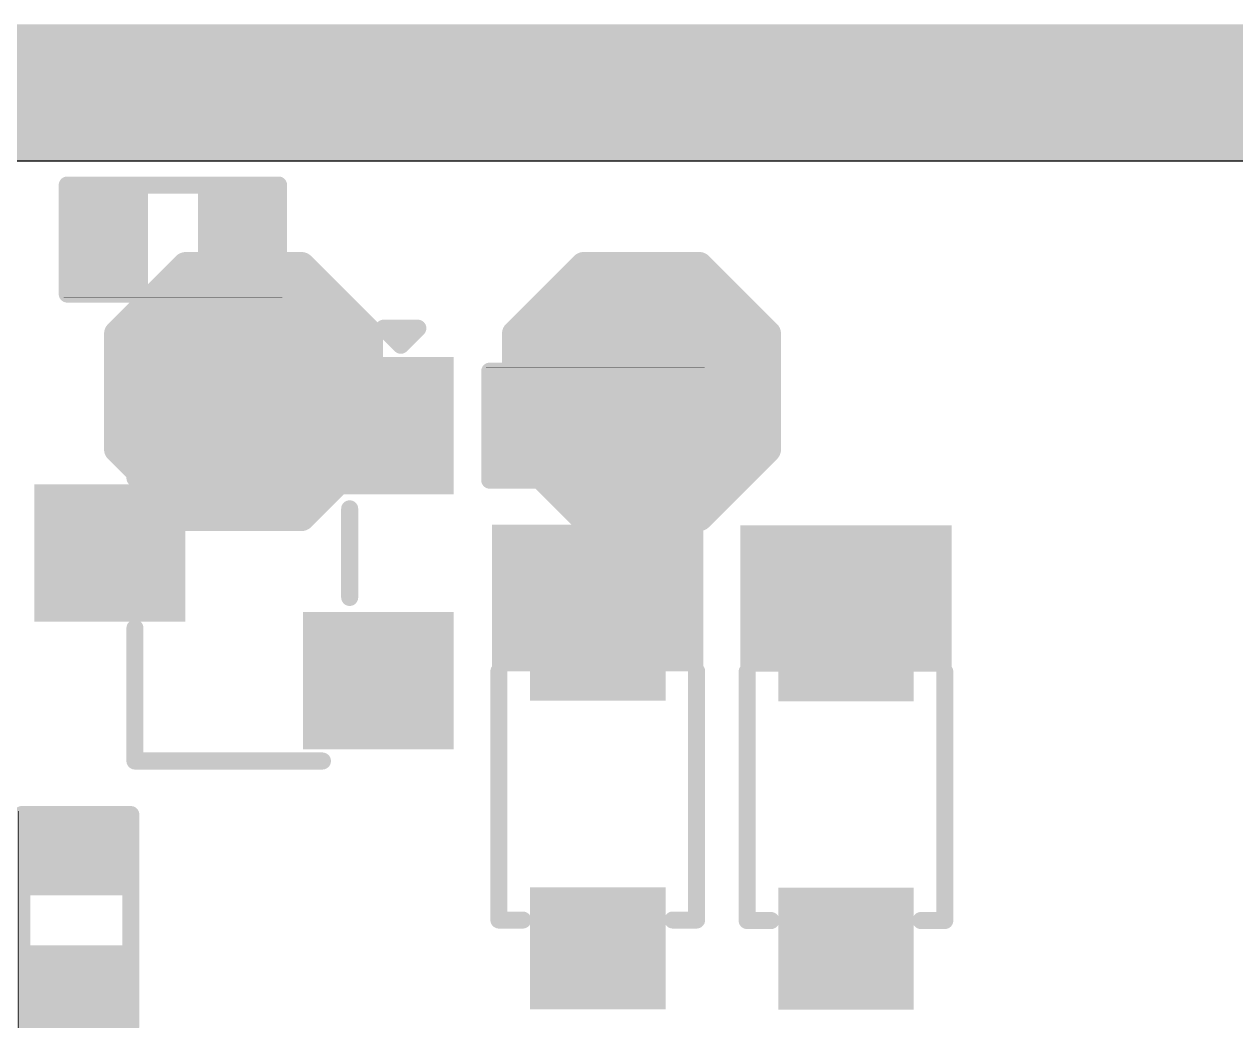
# Model space of a CAD drawing. Header units: inches. Extents: x -5 to 5450, y -4 to 5452.
# Drawn here: x 67.26 to 76.29, y 32.32 to 39.75 of the extents above; entities that cross this region are included whole.
import ezdxf

# ---------------------------------------------------------------- set-up
doc = ezdxf.new("R2010")
doc.units = ezdxf.units.IN
for name, color, linetype in [('Board_outline', 216, 'Continuous'), ('Bottom Layer', 5, 'Continuous'), ('Bottom Overlay', 54, 'Continuous'), ('Bottom Paste', 16, 'Continuous'), ('Bottom Solder', 6, 'Continuous'), ('Ground', 76, 'Continuous'), ('Power', 16, 'Continuous'), ('Top Layer', 1, 'Continuous'), ('Top Overlay', 2, 'Continuous'), ('Top Paste', 8, 'Continuous'), ('Top Solder', 216, 'Continuous')]:
    doc.layers.add(name, color=color, linetype=linetype)

# ---------------------------------------------------------------- blocks, each defined once
blk = doc.blocks.new('R___0402_B_65')
at = {"layer": 'Bottom Layer'}
for points in [[(-0.2413, 0.3175), (-0.2413, -0.3175), (-0.6985, -0.3175), (-0.6985, 0.3175)], [(0.6985, 0.3175), (0.6985, -0.3175), (0.2413, -0.3175), (0.2413, 0.3175)]]:
    blk.add_hatch(color=5, dxfattribs=at).paths.add_polyline_path(points)
at = {"layer": 'Bottom Paste'}
for points in [[(-0.2413, 0.3175), (-0.2413, -0.3175), (-0.6985, -0.3175), (-0.6985, 0.3175)], [(0.6985, 0.3175), (0.6985, -0.3175), (0.2413, -0.3175), (0.2413, 0.3175)]]:
    blk.add_hatch(color=16, dxfattribs=at).paths.add_polyline_path(points)
at = {"layer": 'Bottom Solder'}
for points in [[(-0.1863, 0.3725), (-0.1863, -0.3725), (-0.7535, -0.3725), (-0.7535, 0.3725)], [(0.7535, 0.3725), (0.7535, -0.3725), (0.1863, -0.3725), (0.1863, 0.3725)]]:
    blk.add_hatch(color=6, dxfattribs=at).paths.add_polyline_path(points)
at = {"layer": 'Bottom Overlay'}
for points in [[(-0.7874, 0.4064, 0.127, 0.127, 0), (-0.7874, -0.4064, 0.127, 0.127, 0)], [(0.7874, 0.4064, 0.127, 0.127, 0), (-0.7874, 0.4064, 0.127, 0.127, 0)], [(0.7874, 0.4064, 0.127, 0.127, 0), (0.7874, -0.4064, 0.127, 0.127, 0)], [(0.8128, 0.4318, 0.00323, 0.00323, 0), (-0.8128, 0.4318, 0.00323, 0.00323, 0)], [(0.7874, -0.4064, 0.127, 0.127, 0), (-0.7874, -0.4064, 0.127, 0.127, 0)]]:
    blk.add_lwpolyline(points, format="xyseb", dxfattribs=at)
for points in [[(-0.8191, 0.4064, 0.0635, 0.0635, 1), (-0.7556, 0.4064, 0.0635, 0.0635, 1)], [(-0.8191, 0.4064, 0.0635, 0.0635, 1), (-0.7556, 0.4064, 0.0635, 0.0635, 1)], [(0.7556, 0.4064, 0.0635, 0.0635, 1), (0.8191, 0.4064, 0.0635, 0.0635, 1)], [(0.7556, 0.4064, 0.0635, 0.0635, 1), (0.8191, 0.4064, 0.0635, 0.0635, 1)], [(-0.8136, 0.4318, 0.00161, 0.00161, 1), (-0.812, 0.4318, 0.00161, 0.00161, 1)], [(0.812, 0.4318, 0.00161, 0.00161, 1), (0.8136, 0.4318, 0.00161, 0.00161, 1)], [(-0.8191, -0.4064, 0.0635, 0.0635, 1), (-0.7556, -0.4064, 0.0635, 0.0635, 1)], [(-0.8191, -0.4064, 0.0635, 0.0635, 1), (-0.7556, -0.4064, 0.0635, 0.0635, 1)], [(0.7556, -0.4064, 0.0635, 0.0635, 1), (0.8191, -0.4064, 0.0635, 0.0635, 1)], [(0.7556, -0.4064, 0.0635, 0.0635, 1), (0.8191, -0.4064, 0.0635, 0.0635, 1)]]:
    blk.add_lwpolyline(points, format="xyseb", close=True, dxfattribs=at)
blk = doc.blocks.new('R___0402_B_79')
at = {"layer": 'Bottom Layer'}
for points in [[(-0.2413, 0.3175), (-0.2413, -0.3175), (-0.6985, -0.3175), (-0.6985, 0.3175)], [(0.6985, 0.3175), (0.6985, -0.3175), (0.2413, -0.3175), (0.2413, 0.3175)]]:
    blk.add_hatch(color=5, dxfattribs=at).paths.add_polyline_path(points)
at = {"layer": 'Bottom Paste'}
for points in [[(-0.2413, 0.3175), (-0.2413, -0.3175), (-0.6985, -0.3175), (-0.6985, 0.3175)], [(0.6985, 0.3175), (0.6985, -0.3175), (0.2413, -0.3175), (0.2413, 0.3175)]]:
    blk.add_hatch(color=16, dxfattribs=at).paths.add_polyline_path(points)
at = {"layer": 'Bottom Solder'}
for points in [[(-0.1863, 0.3725), (-0.1863, -0.3725), (-0.7535, -0.3725), (-0.7535, 0.3725)], [(0.7535, 0.3725), (0.7535, -0.3725), (0.1863, -0.3725), (0.1863, 0.3725)]]:
    blk.add_hatch(color=6, dxfattribs=at).paths.add_polyline_path(points)
at = {"layer": 'Bottom Overlay'}
for points in [[(-0.7874, 0.4064, 0.127, 0.127, 0), (0.7874, 0.4064, 0.127, 0.127, 0)], [(-0.7874, -0.4064, 0.127, 0.127, 0), (-0.7874, 0.4064, 0.127, 0.127, 0)], [(0.7874, -0.4064, 0.127, 0.127, 0), (0.7874, 0.4064, 0.127, 0.127, 0)], [(-0.8128, 0.4318, 0.00323, 0.00323, 0), (0.8128, 0.4318, 0.00323, 0.00323, 0)], [(-0.7874, -0.4064, 0.127, 0.127, 0), (0.7874, -0.4064, 0.127, 0.127, 0)]]:
    blk.add_lwpolyline(points, format="xyseb", dxfattribs=at)
for points in [[(-0.8191, 0.4064, 0.0635, 0.0635, 1), (-0.7556, 0.4064, 0.0635, 0.0635, 1)], [(-0.8191, 0.4064, 0.0635, 0.0635, 1), (-0.7556, 0.4064, 0.0635, 0.0635, 1)], [(0.7556, 0.4064, 0.0635, 0.0635, 1), (0.8191, 0.4064, 0.0635, 0.0635, 1)], [(0.7556, 0.4064, 0.0635, 0.0635, 1), (0.8191, 0.4064, 0.0635, 0.0635, 1)], [(-0.8136, 0.4318, 0.00161, 0.00161, 1), (-0.812, 0.4318, 0.00161, 0.00161, 1)], [(0.812, 0.4318, 0.00161, 0.00161, 1), (0.8136, 0.4318, 0.00161, 0.00161, 1)], [(-0.8191, -0.4064, 0.0635, 0.0635, 1), (-0.7556, -0.4064, 0.0635, 0.0635, 1)], [(-0.8191, -0.4064, 0.0635, 0.0635, 1), (-0.7556, -0.4064, 0.0635, 0.0635, 1)], [(0.7556, -0.4064, 0.0635, 0.0635, 1), (0.8191, -0.4064, 0.0635, 0.0635, 1)], [(0.7556, -0.4064, 0.0635, 0.0635, 1), (0.8191, -0.4064, 0.0635, 0.0635, 1)]]:
    blk.add_lwpolyline(points, format="xyseb", close=True, dxfattribs=at)
blk = doc.blocks.new('R___0402_B_81')
at = {"layer": 'Bottom Layer'}
for points in [[(-0.2413, 0.3175), (-0.2413, -0.3175), (-0.6985, -0.3175), (-0.6985, 0.3175)], [(0.6985, 0.3175), (0.6985, -0.3175), (0.2413, -0.3175), (0.2413, 0.3175)]]:
    blk.add_hatch(color=5, dxfattribs=at).paths.add_polyline_path(points)
at = {"layer": 'Bottom Paste'}
for points in [[(-0.2413, 0.3175), (-0.2413, -0.3175), (-0.6985, -0.3175), (-0.6985, 0.3175)], [(0.6985, 0.3175), (0.6985, -0.3175), (0.2413, -0.3175), (0.2413, 0.3175)]]:
    blk.add_hatch(color=16, dxfattribs=at).paths.add_polyline_path(points)
at = {"layer": 'Bottom Solder'}
for points in [[(-0.1863, 0.3725), (-0.1863, -0.3725), (-0.7535, -0.3725), (-0.7535, 0.3725)], [(0.7535, 0.3725), (0.7535, -0.3725), (0.1863, -0.3725), (0.1863, 0.3725)]]:
    blk.add_hatch(color=6, dxfattribs=at).paths.add_polyline_path(points)
at = {"layer": 'Bottom Overlay'}
for points in [[(-0.7874, 0.4064, 0.127, 0.127, 0), (0.7874, 0.4064, 0.127, 0.127, 0)], [(-0.7874, 0.4064, 0.127, 0.127, 0), (-0.7874, -0.4064, 0.127, 0.127, 0)], [(0.7874, 0.4064, 0.127, 0.127, 0), (0.7874, -0.4064, 0.127, 0.127, 0)], [(-0.8128, 0.4318, 0.00323, 0.00323, 0), (0.8128, 0.4318, 0.00323, 0.00323, 0)], [(-0.7874, -0.4064, 0.127, 0.127, 0), (0.7874, -0.4064, 0.127, 0.127, 0)]]:
    blk.add_lwpolyline(points, format="xyseb", dxfattribs=at)
for points in [[(-0.8191, 0.4064, 0.0635, 0.0635, 1), (-0.7556, 0.4064, 0.0635, 0.0635, 1)], [(-0.8191, 0.4064, 0.0635, 0.0635, 1), (-0.7556, 0.4064, 0.0635, 0.0635, 1)], [(0.7556, 0.4064, 0.0635, 0.0635, 1), (0.8191, 0.4064, 0.0635, 0.0635, 1)], [(0.7556, 0.4064, 0.0635, 0.0635, 1), (0.8191, 0.4064, 0.0635, 0.0635, 1)], [(-0.8136, 0.4318, 0.00161, 0.00161, 1), (-0.812, 0.4318, 0.00161, 0.00161, 1)], [(0.812, 0.4318, 0.00161, 0.00161, 1), (0.8136, 0.4318, 0.00161, 0.00161, 1)], [(-0.8191, -0.4064, 0.0635, 0.0635, 1), (-0.7556, -0.4064, 0.0635, 0.0635, 1)], [(-0.8191, -0.4064, 0.0635, 0.0635, 1), (-0.7556, -0.4064, 0.0635, 0.0635, 1)], [(0.7556, -0.4064, 0.0635, 0.0635, 1), (0.8191, -0.4064, 0.0635, 0.0635, 1)], [(0.7556, -0.4064, 0.0635, 0.0635, 1), (0.8191, -0.4064, 0.0635, 0.0635, 1)]]:
    blk.add_lwpolyline(points, format="xyseb", close=True, dxfattribs=at)
blk = doc.blocks.new('SOT_23_B_96')
at = {"layer": 'Bottom Layer'}
for points in [[(-1.36, 1.46), (-0.54, 1.46), (-0.54, 0.54), (-1.36, 0.54)], [(0.54, 1.46), (1.36, 1.46), (1.36, 0.54), (0.54, 0.54)], [(-0.41, -0.54), (0.41, -0.54), (0.41, -1.46), (-0.41, -1.46)]]:
    blk.add_hatch(color=5, dxfattribs=at).paths.add_polyline_path(points)
at = {"layer": 'Bottom Paste'}
for points in [[(-1.36, 1.46), (-0.54, 1.46), (-0.54, 0.54), (-1.36, 0.54)], [(0.54, 1.46), (1.36, 1.46), (1.36, 0.54), (0.54, 0.54)], [(-0.41, -0.54), (0.41, -0.54), (0.41, -1.46), (-0.41, -1.46)]]:
    blk.add_hatch(color=16, dxfattribs=at).paths.add_polyline_path(points)
at = {"layer": 'Bottom Solder'}
for points in [[(-1.4616, 1.5616), (-0.4384, 1.5616), (-0.4384, 0.4384), (-1.4616, 0.4384)], [(0.4384, 1.5616), (1.4616, 1.5616), (1.4616, 0.4384), (0.4384, 0.4384)], [(-0.5116, -0.4384), (0.5116, -0.4384), (0.5116, -1.5616), (-0.5116, -1.5616)]]:
    blk.add_hatch(color=6, dxfattribs=at).paths.add_polyline_path(points)
at = {"layer": 'Bottom Overlay'}
for points in [[(-1.5494, 1.1684, 0.127, 0.127, 0), (-1.6764, 1.2954, 0.127, 0.127, 0)], [(-1.6764, 1.0414, 0.127, 0.127, 0), (-1.6764, 1.2954, 0.127, 0.127, 0)], [(-1.6764, 1.0414, 0.127, 0.127, 0), (-1.5494, 1.1684, 0.127, 0.127, 0)], [(0.3302, 0.7874, 0.127, 0.127, 0), (-0.3302, 0.7874, 0.127, 0.127, 0)], [(-1.5494, -0.8128, 0.127, 0.127, 0), (-1.5494, 0.5842, 0.127, 0.127, 0)], [(1.5494, -0.8128, 0.127, 0.127, 0), (1.5494, 0.5842, 0.127, 0.127, 0)], [(-0.5588, -0.8128, 0.127, 0.127, 0), (-1.5494, -0.8128, 0.127, 0.127, 0)], [(1.5494, -0.8128, 0.127, 0.127, 0), (0.5588, -0.8128, 0.127, 0.127, 0)]]:
    blk.add_lwpolyline(points, format="xyseb", dxfattribs=at)
for points in [[(-1.7082, 1.2954, 0.0635, 0.0635, 1), (-1.6446, 1.2954, 0.0635, 0.0635, 1)], [(-1.7082, 1.2954, 0.0635, 0.0635, 1), (-1.6446, 1.2954, 0.0635, 0.0635, 1)], [(-1.5812, 1.1684, 0.0635, 0.0635, 1), (-1.5176, 1.1684, 0.0635, 0.0635, 1)], [(-1.5812, 1.1684, 0.0635, 0.0635, 1), (-1.5176, 1.1684, 0.0635, 0.0635, 1)], [(-1.7082, 1.0414, 0.0635, 0.0635, 1), (-1.6446, 1.0414, 0.0635, 0.0635, 1)], [(-1.7082, 1.0414, 0.0635, 0.0635, 1), (-1.6446, 1.0414, 0.0635, 0.0635, 1)], [(-0.3619, 0.7874, 0.0635, 0.0635, 1), (-0.2984, 0.7874, 0.0635, 0.0635, 1)], [(0.2984, 0.7874, 0.0635, 0.0635, 1), (0.3619, 0.7874, 0.0635, 0.0635, 1)], [(-1.5812, 0.5842, 0.0635, 0.0635, 1), (-1.5176, 0.5842, 0.0635, 0.0635, 1)], [(1.5176, 0.5842, 0.0635, 0.0635, 1), (1.5812, 0.5842, 0.0635, 0.0635, 1)], [(-1.5812, -0.8128, 0.0635, 0.0635, 1), (-1.5176, -0.8128, 0.0635, 0.0635, 1)], [(-1.5812, -0.8128, 0.0635, 0.0635, 1), (-1.5176, -0.8128, 0.0635, 0.0635, 1)], [(-0.5905, -0.8128, 0.0635, 0.0635, 1), (-0.5271, -0.8128, 0.0635, 0.0635, 1)], [(0.5271, -0.8128, 0.0635, 0.0635, 1), (0.5905, -0.8128, 0.0635, 0.0635, 1)], [(1.5176, -0.8128, 0.0635, 0.0635, 1), (1.5812, -0.8128, 0.0635, 0.0635, 1)], [(1.5176, -0.8128, 0.0635, 0.0635, 1), (1.5812, -0.8128, 0.0635, 0.0635, 1)]]:
    blk.add_lwpolyline(points, format="xyseb", close=True, dxfattribs=at)
blk = doc.blocks.new('T__________123')
at = {"layer": 'Top Layer'}
blk.add_hatch(color=1, dxfattribs=at).paths.add_polyline_path([(0.381, 0.762), (-0.381, 0.762), (-0.762, 0.381), (-0.762, -0.381), (-0.381, -0.762), (0.381, -0.762), (0.762, -0.381), (0.762, 0.381)])
at = {"layer": 'Top Paste'}
blk.add_hatch(color=8, dxfattribs=at).paths.add_polyline_path([(0.381, 0.762), (-0.381, 0.762), (-0.762, 0.381), (-0.762, -0.381), (-0.381, -0.762), (0.381, -0.762), (0.762, -0.381), (0.762, 0.381)])
at = {"layer": 'Top Solder'}
blk.add_hatch(color=216, dxfattribs=at).paths.add_polyline_path([(0.4318, 0.8636), (-0.4318, 0.8636), (-0.8636, 0.4318), (-0.8636, -0.4318), (-0.4318, -0.8636), (0.4318, -0.8636), (0.8636, -0.4318), (0.8636, 0.4318)])
at = {"layer": 'Top Overlay'}
for points in [[(-0.4318, 0.9398, 0.2, 0.2, 0), (-0.9398, 0.4318, 0.2, 0.2, 0)], [(0.4318, 0.9398, 0.2, 0.2, 0), (-0.4318, 0.9398, 0.2, 0.2, 0)], [(0.9398, 0.4318, 0.2, 0.2, 0), (0.4318, 0.9398, 0.2, 0.2, 0)], [(-0.9398, 0.4318, 0.2, 0.2, 0), (-0.9398, -0.4318, 0.2, 0.2, 0)], [(0.9398, 0.4318, 0.2, 0.2, 0), (0.9398, -0.4318, 0.2, 0.2, 0)], [(-0.4318, -0.9398, 0.2, 0.2, 0), (-0.9398, -0.4318, 0.2, 0.2, 0)], [(0.9398, -0.4318, 0.2, 0.2, 0), (0.4318, -0.9398, 0.2, 0.2, 0)], [(0.4318, -0.9398, 0.2, 0.2, 0), (-0.4318, -0.9398, 0.2, 0.2, 0)]]:
    blk.add_lwpolyline(points, format="xyseb", dxfattribs=at)
for points in [[(-0.4818, 0.9398, 0.1, 0.1, 1), (-0.3818, 0.9398, 0.1, 0.1, 1)], [(-0.4818, 0.9398, 0.1, 0.1, 1), (-0.3818, 0.9398, 0.1, 0.1, 1)], [(0.3818, 0.9398, 0.1, 0.1, 1), (0.4818, 0.9398, 0.1, 0.1, 1)], [(0.3818, 0.9398, 0.1, 0.1, 1), (0.4818, 0.9398, 0.1, 0.1, 1)], [(-0.9898, 0.4318, 0.1, 0.1, 1), (-0.8898, 0.4318, 0.1, 0.1, 1)], [(-0.9898, 0.4318, 0.1, 0.1, 1), (-0.8898, 0.4318, 0.1, 0.1, 1)], [(0.8898, 0.4318, 0.1, 0.1, 1), (0.9898, 0.4318, 0.1, 0.1, 1)], [(0.8898, 0.4318, 0.1, 0.1, 1), (0.9898, 0.4318, 0.1, 0.1, 1)], [(-0.9898, -0.4318, 0.1, 0.1, 1), (-0.8898, -0.4318, 0.1, 0.1, 1)], [(-0.9898, -0.4318, 0.1, 0.1, 1), (-0.8898, -0.4318, 0.1, 0.1, 1)], [(0.8898, -0.4318, 0.1, 0.1, 1), (0.9898, -0.4318, 0.1, 0.1, 1)], [(0.8898, -0.4318, 0.1, 0.1, 1), (0.9898, -0.4318, 0.1, 0.1, 1)], [(-0.4818, -0.9398, 0.1, 0.1, 1), (-0.3818, -0.9398, 0.1, 0.1, 1)], [(-0.4818, -0.9398, 0.1, 0.1, 1), (-0.3818, -0.9398, 0.1, 0.1, 1)], [(0.3818, -0.9398, 0.1, 0.1, 1), (0.4818, -0.9398, 0.1, 0.1, 1)], [(0.3818, -0.9398, 0.1, 0.1, 1), (0.4818, -0.9398, 0.1, 0.1, 1)]]:
    blk.add_lwpolyline(points, format="xyseb", close=True, dxfattribs=at)
blk = doc.blocks.new('T__________126')
at = {"layer": 'Top Layer'}
blk.add_hatch(color=1, dxfattribs=at).paths.add_polyline_path([(0.381, 0.762), (-0.381, 0.762), (-0.762, 0.381), (-0.762, -0.381), (-0.381, -0.762), (0.381, -0.762), (0.762, -0.381), (0.762, 0.381)])
at = {"layer": 'Top Paste'}
blk.add_hatch(color=8, dxfattribs=at).paths.add_polyline_path([(0.381, 0.762), (-0.381, 0.762), (-0.762, 0.381), (-0.762, -0.381), (-0.381, -0.762), (0.381, -0.762), (0.762, -0.381), (0.762, 0.381)])
at = {"layer": 'Top Solder'}
blk.add_hatch(color=216, dxfattribs=at).paths.add_polyline_path([(0.4318, 0.8636), (-0.4318, 0.8636), (-0.8636, 0.4318), (-0.8636, -0.4318), (-0.4318, -0.8636), (0.4318, -0.8636), (0.8636, -0.4318), (0.8636, 0.4318)])
at = {"layer": 'Top Overlay'}
for points in [[(-0.4318, 0.9398, 0.2, 0.2, 0), (-0.9398, 0.4318, 0.2, 0.2, 0)], [(0.4318, 0.9398, 0.2, 0.2, 0), (-0.4318, 0.9398, 0.2, 0.2, 0)], [(0.9398, 0.4318, 0.2, 0.2, 0), (0.4318, 0.9398, 0.2, 0.2, 0)], [(-0.9398, 0.4318, 0.2, 0.2, 0), (-0.9398, -0.4318, 0.2, 0.2, 0)], [(0.9398, 0.4318, 0.2, 0.2, 0), (0.9398, -0.4318, 0.2, 0.2, 0)], [(-0.4318, -0.9398, 0.2, 0.2, 0), (-0.9398, -0.4318, 0.2, 0.2, 0)], [(0.9398, -0.4318, 0.2, 0.2, 0), (0.4318, -0.9398, 0.2, 0.2, 0)], [(0.4318, -0.9398, 0.2, 0.2, 0), (-0.4318, -0.9398, 0.2, 0.2, 0)]]:
    blk.add_lwpolyline(points, format="xyseb", dxfattribs=at)
for points in [[(-0.4818, 0.9398, 0.1, 0.1, 1), (-0.3818, 0.9398, 0.1, 0.1, 1)], [(-0.4818, 0.9398, 0.1, 0.1, 1), (-0.3818, 0.9398, 0.1, 0.1, 1)], [(0.3818, 0.9398, 0.1, 0.1, 1), (0.4818, 0.9398, 0.1, 0.1, 1)], [(0.3818, 0.9398, 0.1, 0.1, 1), (0.4818, 0.9398, 0.1, 0.1, 1)], [(-0.9898, 0.4318, 0.1, 0.1, 1), (-0.8898, 0.4318, 0.1, 0.1, 1)], [(-0.9898, 0.4318, 0.1, 0.1, 1), (-0.8898, 0.4318, 0.1, 0.1, 1)], [(0.8898, 0.4318, 0.1, 0.1, 1), (0.9898, 0.4318, 0.1, 0.1, 1)], [(0.8898, 0.4318, 0.1, 0.1, 1), (0.9898, 0.4318, 0.1, 0.1, 1)], [(-0.9898, -0.4318, 0.1, 0.1, 1), (-0.8898, -0.4318, 0.1, 0.1, 1)], [(-0.9898, -0.4318, 0.1, 0.1, 1), (-0.8898, -0.4318, 0.1, 0.1, 1)], [(0.8898, -0.4318, 0.1, 0.1, 1), (0.9898, -0.4318, 0.1, 0.1, 1)], [(0.8898, -0.4318, 0.1, 0.1, 1), (0.9898, -0.4318, 0.1, 0.1, 1)], [(-0.4818, -0.9398, 0.1, 0.1, 1), (-0.3818, -0.9398, 0.1, 0.1, 1)], [(-0.4818, -0.9398, 0.1, 0.1, 1), (-0.3818, -0.9398, 0.1, 0.1, 1)], [(0.3818, -0.9398, 0.1, 0.1, 1), (0.4818, -0.9398, 0.1, 0.1, 1)], [(0.3818, -0.9398, 0.1, 0.1, 1), (0.4818, -0.9398, 0.1, 0.1, 1)]]:
    blk.add_lwpolyline(points, format="xyseb", close=True, dxfattribs=at)
blk = doc.blocks.new('SOD_323_B_167')
at = {"layer": 'Bottom Layer'}
for points in [[(-0.75, -0.45), (-1.55, -0.45), (-1.55, 0.45), (-0.75, 0.45)], [(1.55, -0.45), (0.75, -0.45), (0.75, 0.45), (1.55, 0.45)]]:
    blk.add_hatch(color=5, dxfattribs=at).paths.add_polyline_path(points)
at = {"layer": 'Bottom Overlay'}
for points in [[(-2.0066, 0.4824), (-0.9144, 0.4824), (-0.9144, 0.7872), (-2.0066, 0.7872)], [(-2.0066, -0.5082), (-1.5748, -0.5082), (-1.5748, 0.5078), (-2.0066, 0.5078)], [(-2.0066, -0.7876), (-0.9144, -0.7876), (-0.9144, -0.4828), (-2.0066, -0.4828)]]:
    blk.add_hatch(color=54, dxfattribs=at).paths.add_polyline_path(points)
at = {"layer": 'Bottom Paste'}
for points in [[(-0.75, -0.45), (-1.55, -0.45), (-1.55, 0.45), (-0.75, 0.45)], [(1.55, -0.45), (0.75, -0.45), (0.75, 0.45), (1.55, 0.45)]]:
    blk.add_hatch(color=16, dxfattribs=at).paths.add_polyline_path(points)
at = {"layer": 'Bottom Solder'}
for points in [[(-0.695, -0.505), (-1.605, -0.505), (-1.605, 0.505), (-0.695, 0.505)], [(1.605, -0.505), (0.695, -0.505), (0.695, 0.505), (1.605, 0.505)]]:
    blk.add_hatch(color=6, dxfattribs=at).paths.add_polyline_path(points)
at = {"layer": 'Bottom Overlay'}
for points in [[(0.9398, 0.7366, 0.127, 0.127, 0), (-0.9144, 0.7366, 0.127, 0.127, 0)], [(0.9398, 0.5588, 0.127, 0.127, 0), (0.9398, 0.7366, 0.127, 0.127, 0)], [(0.9398, -0.7366, 0.127, 0.127, 0), (0.9398, -0.5588, 0.127, 0.127, 0)], [(0.9398, -0.7366, 0.127, 0.127, 0), (-0.9144, -0.7366, 0.127, 0.127, 0)]]:
    blk.add_lwpolyline(points, format="xyseb", dxfattribs=at)
for points in [[(-0.9461, 0.7366, 0.0635, 0.0635, 1), (-0.8827, 0.7366, 0.0635, 0.0635, 1)], [(0.908, 0.7366, 0.0635, 0.0635, 1), (0.9715, 0.7366, 0.0635, 0.0635, 1)], [(0.908, 0.7366, 0.0635, 0.0635, 1), (0.9715, 0.7366, 0.0635, 0.0635, 1)], [(0.908, 0.5588, 0.0635, 0.0635, 1), (0.9715, 0.5588, 0.0635, 0.0635, 1)], [(0.908, -0.5588, 0.0635, 0.0635, 1), (0.9715, -0.5588, 0.0635, 0.0635, 1)], [(-0.9461, -0.7366, 0.0635, 0.0635, 1), (-0.8827, -0.7366, 0.0635, 0.0635, 1)], [(0.908, -0.7366, 0.0635, 0.0635, 1), (0.9715, -0.7366, 0.0635, 0.0635, 1)], [(0.908, -0.7366, 0.0635, 0.0635, 1), (0.9715, -0.7366, 0.0635, 0.0635, 1)]]:
    blk.add_lwpolyline(points, format="xyseb", close=True, dxfattribs=at)
blk = doc.blocks.new('SOD_323_B_169')
at = {"layer": 'Bottom Layer'}
for points in [[(-0.75, -0.45), (-1.55, -0.45), (-1.55, 0.45), (-0.75, 0.45)], [(1.55, -0.45), (0.75, -0.45), (0.75, 0.45), (1.55, 0.45)]]:
    blk.add_hatch(color=5, dxfattribs=at).paths.add_polyline_path(points)
at = {"layer": 'Bottom Overlay'}
for points in [[(-2.0066, 0.4825), (-0.9144, 0.4825), (-0.9144, 0.7873), (-2.0066, 0.7873)], [(-2.0066, -0.5081), (-1.5748, -0.5081), (-1.5748, 0.5079), (-2.0066, 0.5079)], [(-2.0066, -0.7875), (-0.9144, -0.7875), (-0.9144, -0.4827), (-2.0066, -0.4827)]]:
    blk.add_hatch(color=54, dxfattribs=at).paths.add_polyline_path(points)
at = {"layer": 'Bottom Paste'}
for points in [[(-0.75, -0.45), (-1.55, -0.45), (-1.55, 0.45), (-0.75, 0.45)], [(1.55, -0.45), (0.75, -0.45), (0.75, 0.45), (1.55, 0.45)]]:
    blk.add_hatch(color=16, dxfattribs=at).paths.add_polyline_path(points)
at = {"layer": 'Bottom Solder'}
for points in [[(-0.695, -0.505), (-1.605, -0.505), (-1.605, 0.505), (-0.695, 0.505)], [(1.605, -0.505), (0.695, -0.505), (0.695, 0.505), (1.605, 0.505)]]:
    blk.add_hatch(color=6, dxfattribs=at).paths.add_polyline_path(points)
at = {"layer": 'Bottom Overlay'}
for points in [[(0.9398, 0.7366, 0.127, 0.127, 0), (-0.9144, 0.7366, 0.127, 0.127, 0)], [(0.9398, 0.5588, 0.127, 0.127, 0), (0.9398, 0.7366, 0.127, 0.127, 0)], [(0.9398, -0.7366, 0.127, 0.127, 0), (0.9398, -0.5588, 0.127, 0.127, 0)], [(0.9398, -0.7366, 0.127, 0.127, 0), (-0.9144, -0.7366, 0.127, 0.127, 0)]]:
    blk.add_lwpolyline(points, format="xyseb", dxfattribs=at)
for points in [[(-0.9461, 0.7366, 0.0635, 0.0635, 1), (-0.8827, 0.7366, 0.0635, 0.0635, 1)], [(0.908, 0.7366, 0.0635, 0.0635, 1), (0.9715, 0.7366, 0.0635, 0.0635, 1)], [(0.908, 0.7366, 0.0635, 0.0635, 1), (0.9715, 0.7366, 0.0635, 0.0635, 1)], [(0.908, 0.5588, 0.0635, 0.0635, 1), (0.9715, 0.5588, 0.0635, 0.0635, 1)], [(0.908, -0.5588, 0.0635, 0.0635, 1), (0.9715, -0.5588, 0.0635, 0.0635, 1)], [(-0.9461, -0.7366, 0.0635, 0.0635, 1), (-0.8827, -0.7366, 0.0635, 0.0635, 1)], [(0.908, -0.7366, 0.0635, 0.0635, 1), (0.9715, -0.7366, 0.0635, 0.0635, 1)], [(0.908, -0.7366, 0.0635, 0.0635, 1), (0.9715, -0.7366, 0.0635, 0.0635, 1)]]:
    blk.add_lwpolyline(points, format="xyseb", close=True, dxfattribs=at)

msp = doc.modelspace()

# ---------------------------------------------------------------- linework, layer by layer
at = {"layer": 'Board_outline'}
msp.add_lwpolyline([(12.3297, 39.2372, 0.254, 0.254, 0), (84.3297, 39.2372, 0.254, 0.254, 0)], format="xyseb", dxfattribs=at)
msp.add_lwpolyline([(12.3297, 39.2372, 0.254, 0.254, 0), (84.3297, 39.2372, 0.254, 0.254, 0)], format="xyseb", dxfattribs=at)
at = {"layer": 'Ground'}
msp.add_line((12.3297, 38.7267), (84.3297, 38.7267), dxfattribs=at)
msp.add_lwpolyline([(12.3297, 39.2372, 1.016, 1.016, 0), (84.3297, 39.2372, 1.016, 1.016, 0)], format="xyseb", dxfattribs=at)
at = {"layer": 'Power'}
msp.add_line((12.3297, 38.7267), (84.3297, 38.7267), dxfattribs=at)
msp.add_lwpolyline([(12.3297, 39.2372, 1.016, 1.016, 0), (84.3297, 39.2372, 1.016, 1.016, 0)], format="xyseb", dxfattribs=at)

# ---------------------------------------------------------------- block references
for name, p, rotation in [('R___0402_B_65', (68.3699, 38.1404), 180), ('T__________123', (68.8969, 37.0075), 180), ('T__________126', (71.8624, 37.0075), 180), ('SOT_23_B_96', (68.9, 35.8033), 270), ('SOD_323_B_167', (71.5364, 34.0085), 270), ('SOD_323_B_169', (73.3863, 34.0046), 270), ('R___0402_B_81', (67.6499, 33.0673), 90)]:
    msp.add_blockref(name, p, dxfattribs=dict(rotation=rotation))
msp.add_blockref('R___0402_B_79', (71.5187, 36.7533))

doc.saveas('drawing.dxf')
